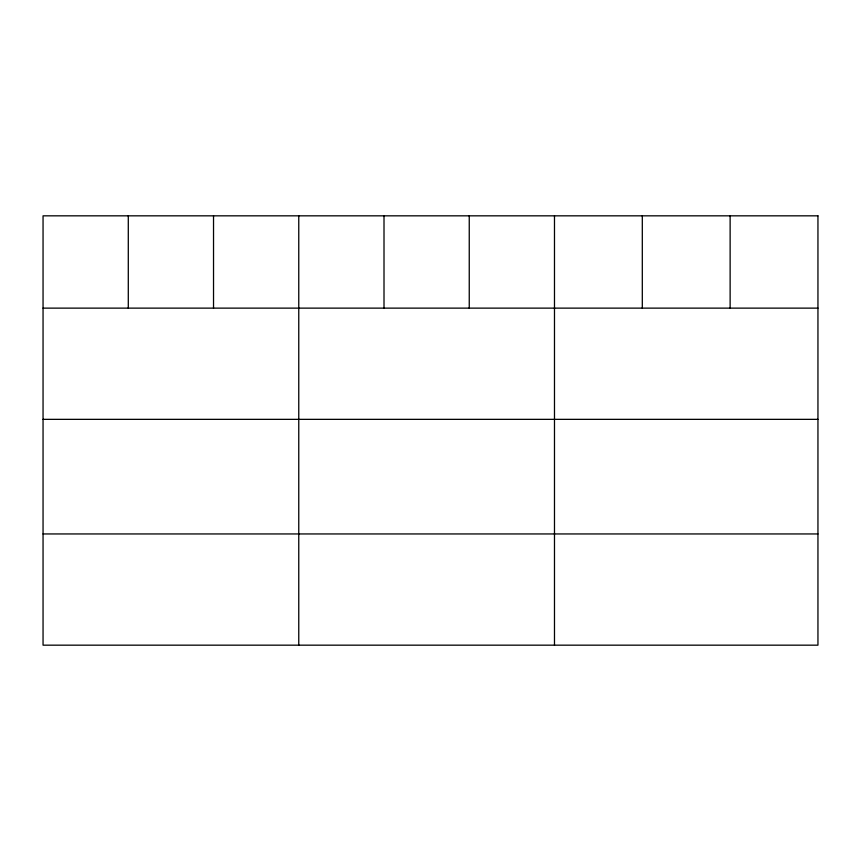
<?xml version="1.0" encoding="UTF-8"?>
<svg xmlns="http://www.w3.org/2000/svg" width="861" height="861" viewBox="0 0 861 861"><rect width="100%" height="100%" fill="white"/><g stroke="black" fill="none" stroke-linecap="round" stroke-linejoin="round"><path stroke-width="1.29" d="M43.05 308.13L817.95 308.13M43.05 419.35L817.95 419.35M43.05 533.949L817.95 533.949M730.128 215.831L730.128 308.13M642.306 215.831L642.306 308.13M554.484 215.831L554.484 645.169M469.245 215.831L469.245 308.13M384.006 215.831L384.006 308.13M298.767 215.831L298.767 645.169M213.528 215.831L213.528 308.13M128.289 215.831L128.289 308.13M817.95 215.831L43.05 215.831L43.05 645.169L817.95 645.169L817.95 215.831"/></g></svg>
